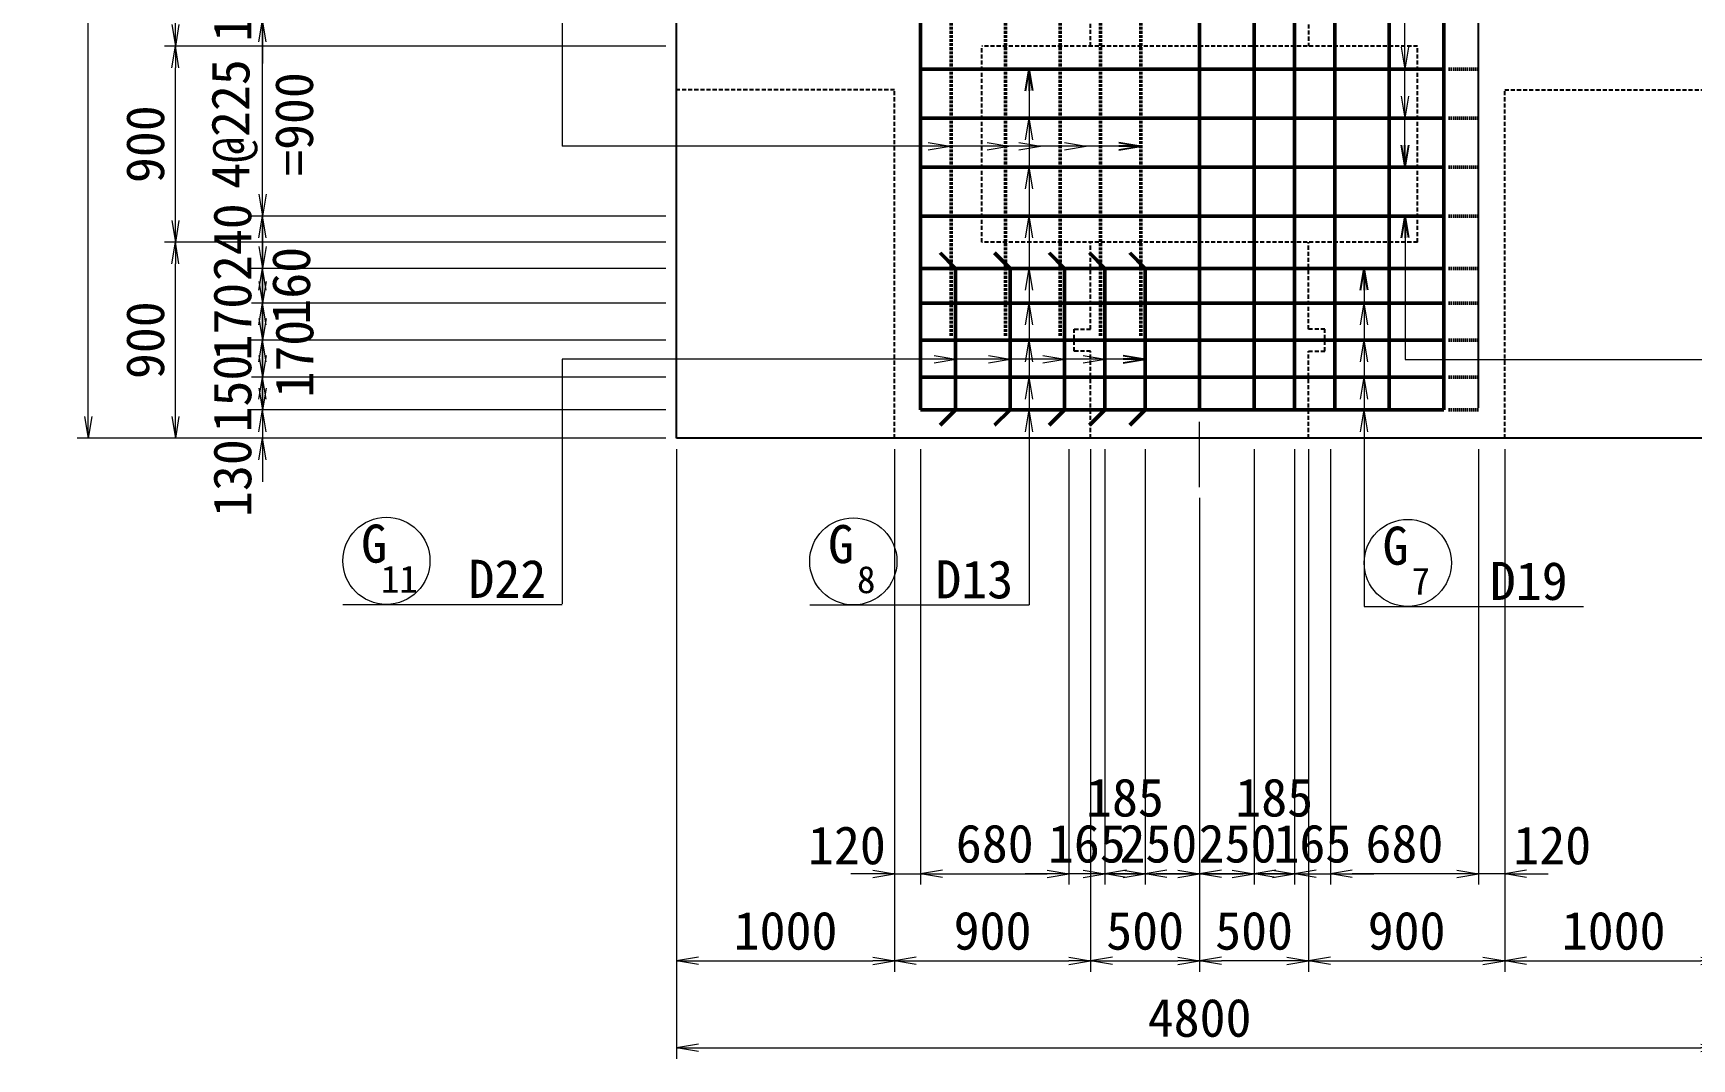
# Model space of a CAD drawing. Header units: millimetres. Extents: x 169470 to 758170, y -17820 to 11880.
# Drawn here: x 281245 to 288856, y -7776 to -3066 of the extents above; entities that cross this region are included whole.
import ezdxf
from ezdxf.enums import TextEntityAlignment as Align

# ---------------------------------------------------------------- set-up
doc = ezdxf.new("R2010")
doc.units = ezdxf.units.MM
doc.header["$LTSCALE"] = 50
doc.header["$PDSIZE"] = 300
doc.linetypes.add('DASHED2', pattern=[0.375, 0.25, -0.125])
doc.linetypes.add('SXF_一点短鎖線', pattern=[9.25, 6, -1.5, 0.25, -1.5])
doc.layers.get('Defpoints').update_dxf_attribs({"color": 151})
for name, color, linetype, lineweight in [('D-BMK', 2, 'SXF_一点短鎖線', 13), ('D-STR', 1, 'Continuous', 25), ('D-STR-DIM', 7, 'Continuous', 13), ('D-STR-HTXT', 7, 'Continuous', 13), ('D-STR-STR1', 2, 'Continuous', 50), ('D-STR-STR3', 4, 'Continuous', 50), ('D-STR-TXT', 7, 'Continuous', 13)]:
    doc.layers.add(name, color=color, linetype=linetype, lineweight=lineweight)
doc.styles.add('YOKO_GOTHIC', font='MS Gothic.ttf')
doc.dimstyles.new('S50', dxfattribs={"dimscale": 50, "dimtxt": 3.5, "dimasz": 2, "dimexe": 1, "dimexo": 1, "dimgap": 1, "dimtad": 1, "dimdec": 0, "dimzin": 1, "dimdsep": 46, "dimtxsty": 'YOKO_GOTHIC', "dimblk": 'OPEN', "dimcen": 0, "dimclrd": 256, "dimclre": 256, "dimclrt": 256, "dimaunit": 1, "dimadec": 3, "dimazin": 0, "dimtfac": 1, "dimtdec": 0, "dimtix": 1, "dimtmove": 2, "dimatfit": 3, "dimldrblk": 'OPEN', "dimfxl": 1, "dimlwd": -1, "dimlwe": -1, "dimarcsym": 2})

# ---------------------------------------------------------------- blocks, each defined once
blk = doc.blocks.new('_Open')
at = {"color": 0, "linetype": 'ByBlock', "lineweight": -2}
for p, q in [((-1, 0.167), (0, 0)), ((-1, -0.167), (0, 0)), ((0, 0), (-1, 0))]:
    blk.add_line(p, q, dxfattribs=at)
blk = doc.blocks.new('*D3697')
at = {"layer": 'D-STR-DIM', "transparency": 16777216}
for p, q in [((284197.8, -4975.6), (284197.8, -7775.6)), ((288997.8, -4975.6), (288997.8, -7775.6)), ((284297.8, -7725.6), (288897.8, -7725.6))]:
    blk.add_line(p, q, dxfattribs=at)
at = {"layer": 'Defpoints', "color": 0, "transparency": 16777216}
for p in [(284197.8, -4925.6), (288997.8, -4925.6), (288997.8, -7725.6)]:
    blk.add_point(p, dxfattribs=at)
at = {"layer": 'D-STR-DIM', "transparency": 16777216, "xscale": 100, "yscale": 100, "zscale": 100, "rotation": 180}
blk.add_blockref('_Open', (284197.8, -7725.6), dxfattribs=at)
at = {"layer": 'D-STR-DIM', "transparency": 16777216, "xscale": 100, "yscale": 100, "zscale": 100}
blk.add_blockref('_Open', (288997.8, -7725.6), dxfattribs=at)
at = {"layer": 'D-STR-DIM', "transparency": 16777216, "insert": (286597.8, -7588.1), "char_height": 175, "attachment_point": 5, "style": 'YOKO_GOTHIC'}
blk.add_mtext('4800', dxfattribs=at)
blk = doc.blocks.new('*D3698')
at = {"layer": 'D-STR-DIM', "transparency": 16777216}
for p, q in [((284197.8, -4975.6), (284197.8, -7375.6)), ((285197.8, -4975.6), (285197.8, -7375.6)), ((284297.8, -7325.6), (285097.8, -7325.6))]:
    blk.add_line(p, q, dxfattribs=at)
at = {"layer": 'Defpoints', "color": 0, "transparency": 16777216}
for p in [(284197.8, -4925.6), (285197.8, -4925.6), (285197.8, -7325.6)]:
    blk.add_point(p, dxfattribs=at)
at = {"layer": 'D-STR-DIM', "transparency": 16777216, "xscale": 100, "yscale": 100, "zscale": 100, "rotation": 180}
blk.add_blockref('_Open', (284197.8, -7325.6), dxfattribs=at)
at = {"layer": 'D-STR-DIM', "transparency": 16777216, "xscale": 100, "yscale": 100, "zscale": 100}
blk.add_blockref('_Open', (285197.8, -7325.6), dxfattribs=at)
at = {"layer": 'D-STR-DIM', "transparency": 16777216, "insert": (284697.8, -7188.1), "char_height": 175, "attachment_point": 5, "style": 'YOKO_GOTHIC'}
blk.add_mtext('1000', dxfattribs=at)
blk = doc.blocks.new('*D3699')
at = {"layer": 'D-STR-DIM', "transparency": 16777216}
for p, q in [((285197.8, -4975.6), (285197.8, -7375.6)), ((286097.8, -4975.6), (286097.8, -7375.6)), ((285297.8, -7325.6), (285997.8, -7325.6))]:
    blk.add_line(p, q, dxfattribs=at)
at = {"layer": 'Defpoints', "color": 0, "transparency": 16777216}
for p in [(285197.8, -4925.6), (286097.8, -4925.6), (286097.8, -7325.6)]:
    blk.add_point(p, dxfattribs=at)
at = {"layer": 'D-STR-DIM', "transparency": 16777216, "xscale": 100, "yscale": 100, "zscale": 100, "rotation": 180}
blk.add_blockref('_Open', (285197.8, -7325.6), dxfattribs=at)
at = {"layer": 'D-STR-DIM', "transparency": 16777216, "xscale": 100, "yscale": 100, "zscale": 100}
blk.add_blockref('_Open', (286097.8, -7325.6), dxfattribs=at)
at = {"layer": 'D-STR-DIM', "transparency": 16777216, "insert": (285647.8, -7188.1), "char_height": 175, "attachment_point": 5, "style": 'YOKO_GOTHIC'}
blk.add_mtext('900', dxfattribs=at)
blk = doc.blocks.new('*D3700')
at = {"layer": 'D-STR-DIM', "transparency": 16777216}
for p, q in [((286097.8, -4975.6), (286097.8, -7375.6)), ((286597.8, -5199.8), (286597.8, -7375.6)), ((286197.8, -7325.6), (286497.8, -7325.6))]:
    blk.add_line(p, q, dxfattribs=at)
at = {"layer": 'Defpoints', "color": 0, "transparency": 16777216}
for p in [(286097.8, -4925.6), (286597.8, -5149.8), (286597.8, -7325.6)]:
    blk.add_point(p, dxfattribs=at)
at = {"layer": 'D-STR-DIM', "transparency": 16777216, "xscale": 100, "yscale": 100, "zscale": 100, "rotation": 180}
blk.add_blockref('_Open', (286097.8, -7325.6), dxfattribs=at)
at = {"layer": 'D-STR-DIM', "transparency": 16777216, "xscale": 100, "yscale": 100, "zscale": 100}
blk.add_blockref('_Open', (286597.8, -7325.6), dxfattribs=at)
at = {"layer": 'D-STR-DIM', "transparency": 16777216, "insert": (286347.8, -7188.1), "char_height": 175, "attachment_point": 5, "style": 'YOKO_GOTHIC'}
blk.add_mtext('500', dxfattribs=at)
blk = doc.blocks.new('*D3701')
at = {"layer": 'D-STR-DIM', "transparency": 16777216}
for p, q in [((287097.8, -4975.6), (287097.8, -7375.6)), ((287997.8, -4975.6), (287997.8, -7375.6)), ((287197.8, -7325.6), (287897.8, -7325.6))]:
    blk.add_line(p, q, dxfattribs=at)
at = {"layer": 'Defpoints', "color": 0, "transparency": 16777216}
for p in [(287097.8, -4925.6), (287997.8, -4925.6), (287997.8, -7325.6)]:
    blk.add_point(p, dxfattribs=at)
at = {"layer": 'D-STR-DIM', "transparency": 16777216, "xscale": 100, "yscale": 100, "zscale": 100, "rotation": 180}
blk.add_blockref('_Open', (287097.8, -7325.6), dxfattribs=at)
at = {"layer": 'D-STR-DIM', "transparency": 16777216, "xscale": 100, "yscale": 100, "zscale": 100}
blk.add_blockref('_Open', (287997.8, -7325.6), dxfattribs=at)
at = {"layer": 'D-STR-DIM', "transparency": 16777216, "insert": (287547.8, -7188.1), "char_height": 175, "attachment_point": 5, "style": 'YOKO_GOTHIC'}
blk.add_mtext('900', dxfattribs=at)
blk = doc.blocks.new('*D3702')
at = {"layer": 'D-STR-DIM', "transparency": 16777216}
for p, q in [((287997.8, -4975.6), (287997.8, -7375.6)), ((288997.8, -4975.6), (288997.8, -7375.6)), ((288097.8, -7325.6), (288897.8, -7325.6))]:
    blk.add_line(p, q, dxfattribs=at)
at = {"layer": 'Defpoints', "color": 0, "transparency": 16777216}
for p in [(287997.8, -4925.6), (288997.8, -4925.6), (288997.8, -7325.6)]:
    blk.add_point(p, dxfattribs=at)
at = {"layer": 'D-STR-DIM', "transparency": 16777216, "xscale": 100, "yscale": 100, "zscale": 100, "rotation": 180}
blk.add_blockref('_Open', (287997.8, -7325.6), dxfattribs=at)
at = {"layer": 'D-STR-DIM', "transparency": 16777216, "xscale": 100, "yscale": 100, "zscale": 100}
blk.add_blockref('_Open', (288997.8, -7325.6), dxfattribs=at)
at = {"layer": 'D-STR-DIM', "transparency": 16777216, "insert": (288497.8, -7188.1), "char_height": 175, "attachment_point": 5, "style": 'YOKO_GOTHIC'}
blk.add_mtext('1000', dxfattribs=at)
blk = doc.blocks.new('*D3703')
at = {"layer": 'D-STR-DIM', "transparency": 16777216}
for p, q in [((287877.8, -4975.6), (287877.8, -6975.6)), ((287997.8, -4975.6), (287997.8, -6975.6)), ((287777.8, -6925.6), (287677.8, -6925.6)), ((287997.8, -6925.6), (287877.8, -6925.6)), ((288097.8, -6925.6), (288197.8, -6925.6))]:
    blk.add_line(p, q, dxfattribs=at)
at = {"layer": 'Defpoints', "color": 0, "transparency": 16777216}
for p in [(287877.8, -4925.6), (287997.8, -4925.6), (287877.8, -6925.6)]:
    blk.add_point(p, dxfattribs=at)
at = {"layer": 'D-STR-DIM', "transparency": 16777216, "xscale": 100, "yscale": 100, "zscale": 100}
blk.add_blockref('_Open', (287877.8, -6925.6), dxfattribs=at)
at = {"layer": 'D-STR-DIM', "transparency": 16777216, "xscale": 100, "yscale": 100, "zscale": 100, "rotation": 180}
blk.add_blockref('_Open', (287997.8, -6925.6), dxfattribs=at)
at = {"layer": 'D-STR-DIM', "transparency": 16777216, "insert": (288216.1, -6796.1), "char_height": 175, "attachment_point": 5, "style": 'YOKO_GOTHIC'}
blk.add_mtext('120', dxfattribs=at)
blk = doc.blocks.new('*D3704')
at = {"layer": 'D-STR-DIM', "transparency": 16777216}
for p, q in [((287197.8, -4975.6), (287197.8, -6975.6)), ((287877.8, -4975.6), (287877.8, -6975.6)), ((287777.8, -6925.6), (287297.8, -6925.6))]:
    blk.add_line(p, q, dxfattribs=at)
at = {"layer": 'Defpoints', "color": 0, "transparency": 16777216}
for p in [(287197.8, -4925.6), (287877.8, -4925.6), (287197.8, -6925.6)]:
    blk.add_point(p, dxfattribs=at)
at = {"layer": 'D-STR-DIM', "transparency": 16777216, "xscale": 100, "yscale": 100, "zscale": 100, "rotation": 180}
blk.add_blockref('_Open', (287197.8, -6925.6), dxfattribs=at)
at = {"layer": 'D-STR-DIM', "transparency": 16777216, "xscale": 100, "yscale": 100, "zscale": 100}
blk.add_blockref('_Open', (287877.8, -6925.6), dxfattribs=at)
at = {"layer": 'D-STR-DIM', "transparency": 16777216, "insert": (287537.8, -6788.1), "char_height": 175, "attachment_point": 5, "style": 'YOKO_GOTHIC'}
blk.add_mtext('680', dxfattribs=at)
blk = doc.blocks.new('*D3579')
at = {"layer": 'D-STR-DIM', "transparency": 16777216}
for p, q in [((287032.8, -4975.6), (287032.8, -6975.6)), ((287197.8, -4975.6), (287197.8, -6975.6)), ((286932.8, -6925.6), (286832.8, -6925.6)), ((287032.8, -6925.6), (287197.8, -6925.6)), ((287297.8, -6925.6), (287397.8, -6925.6))]:
    blk.add_line(p, q, dxfattribs=at)
at = {"layer": 'Defpoints', "color": 0, "transparency": 16777216}
for p in [(287032.8, -4925.6), (287197.8, -4925.6), (287197.8, -6925.6)]:
    blk.add_point(p, dxfattribs=at)
at = {"layer": 'D-STR-DIM', "transparency": 16777216, "xscale": 100, "yscale": 100, "zscale": 100}
blk.add_blockref('_Open', (287032.8, -6925.6), dxfattribs=at)
at = {"layer": 'D-STR-DIM', "transparency": 16777216, "xscale": 100, "yscale": 100, "zscale": 100, "rotation": 180}
blk.add_blockref('_Open', (287197.8, -6925.6), dxfattribs=at)
at = {"layer": 'D-STR-DIM', "transparency": 16777216, "insert": (287115.3, -6788.1), "char_height": 175, "attachment_point": 5, "style": 'YOKO_GOTHIC'}
blk.add_mtext('165', dxfattribs=at)
blk = doc.blocks.new('*D3580')
at = {"layer": 'D-STR-DIM', "transparency": 16777216}
for p, q in [((286847.8, -4975.6), (286847.8, -6975.6)), ((287032.8, -4975.6), (287032.8, -6975.6)), ((286747.8, -6925.6), (286647.8, -6925.6)), ((287032.8, -6925.6), (286847.8, -6925.6)), ((287132.8, -6925.6), (287232.8, -6925.6))]:
    blk.add_line(p, q, dxfattribs=at)
at = {"layer": 'Defpoints', "color": 0, "transparency": 16777216}
for p in [(286847.8, -4925.6), (287032.8, -4925.6), (286847.8, -6925.6)]:
    blk.add_point(p, dxfattribs=at)
at = {"layer": 'D-STR-DIM', "transparency": 16777216, "xscale": 100, "yscale": 100, "zscale": 100}
blk.add_blockref('_Open', (286847.8, -6925.6), dxfattribs=at)
at = {"layer": 'D-STR-DIM', "transparency": 16777216, "xscale": 100, "yscale": 100, "zscale": 100, "rotation": 180}
blk.add_blockref('_Open', (287032.8, -6925.6), dxfattribs=at)
at = {"layer": 'D-STR-DIM', "transparency": 16777216, "insert": (286940.3, -6576.7), "char_height": 175, "attachment_point": 5, "style": 'YOKO_GOTHIC'}
blk.add_mtext('185', dxfattribs=at)
blk = doc.blocks.new('*D3581')
at = {"layer": 'D-STR-DIM', "transparency": 16777216}
for p, q in [((286847.8, -4975.6), (286847.8, -6975.6)), ((286597.8, -5199.8), (286597.8, -6975.6)), ((286497.8, -6925.6), (286397.8, -6925.6)), ((286847.8, -6925.6), (286597.8, -6925.6)), ((286947.8, -6925.6), (287047.8, -6925.6))]:
    blk.add_line(p, q, dxfattribs=at)
at = {"layer": 'Defpoints', "color": 0, "transparency": 16777216}
for p in [(286847.8, -4925.6), (286597.8, -5149.8), (286597.8, -6925.6)]:
    blk.add_point(p, dxfattribs=at)
at = {"layer": 'D-STR-DIM', "transparency": 16777216, "xscale": 100, "yscale": 100, "zscale": 100}
blk.add_blockref('_Open', (286597.8, -6925.6), dxfattribs=at)
at = {"layer": 'D-STR-DIM', "transparency": 16777216, "xscale": 100, "yscale": 100, "zscale": 100, "rotation": 180}
blk.add_blockref('_Open', (286847.8, -6925.6), dxfattribs=at)
at = {"layer": 'D-STR-DIM', "transparency": 16777216, "insert": (286772.2, -6788.1), "char_height": 175, "attachment_point": 5, "style": 'YOKO_GOTHIC'}
blk.add_mtext('250', dxfattribs=at)
blk = doc.blocks.new('*D3582')
at = {"layer": 'D-STR-DIM', "transparency": 16777216}
for p, q in [((285197.8, -4975.6), (285197.8, -6975.6)), ((285317.8, -4975.6), (285317.8, -6975.6)), ((285097.8, -6925.6), (284997.8, -6925.6)), ((285197.8, -6925.6), (285317.8, -6925.6)), ((285417.8, -6925.6), (285517.8, -6925.6))]:
    blk.add_line(p, q, dxfattribs=at)
at = {"layer": 'Defpoints', "color": 0, "transparency": 16777216}
for p in [(285197.8, -4925.6), (285317.8, -4925.6), (285317.8, -6925.6)]:
    blk.add_point(p, dxfattribs=at)
at = {"layer": 'D-STR-DIM', "transparency": 16777216, "xscale": 100, "yscale": 100, "zscale": 100}
blk.add_blockref('_Open', (285197.8, -6925.6), dxfattribs=at)
at = {"layer": 'D-STR-DIM', "transparency": 16777216, "xscale": 100, "yscale": 100, "zscale": 100, "rotation": 180}
blk.add_blockref('_Open', (285317.8, -6925.6), dxfattribs=at)
at = {"layer": 'D-STR-DIM', "transparency": 16777216, "insert": (284979.5, -6796.1), "char_height": 175, "attachment_point": 5, "style": 'YOKO_GOTHIC'}
blk.add_mtext('120', dxfattribs=at)
blk = doc.blocks.new('*D3583')
at = {"layer": 'D-STR-DIM', "transparency": 16777216}
for p, q in [((285317.8, -4975.6), (285317.8, -6975.6)), ((285997.8, -4975.6), (285997.8, -6975.6)), ((285417.8, -6925.6), (285897.8, -6925.6))]:
    blk.add_line(p, q, dxfattribs=at)
at = {"layer": 'Defpoints', "color": 0, "transparency": 16777216}
for p in [(285317.8, -4925.6), (285997.8, -4925.6), (285997.8, -6925.6)]:
    blk.add_point(p, dxfattribs=at)
at = {"layer": 'D-STR-DIM', "transparency": 16777216, "xscale": 100, "yscale": 100, "zscale": 100, "rotation": 180}
blk.add_blockref('_Open', (285317.8, -6925.6), dxfattribs=at)
at = {"layer": 'D-STR-DIM', "transparency": 16777216, "xscale": 100, "yscale": 100, "zscale": 100}
blk.add_blockref('_Open', (285997.8, -6925.6), dxfattribs=at)
at = {"layer": 'D-STR-DIM', "transparency": 16777216, "insert": (285657.8, -6788.1), "char_height": 175, "attachment_point": 5, "style": 'YOKO_GOTHIC'}
blk.add_mtext('680', dxfattribs=at)
blk = doc.blocks.new('*D3584')
at = {"layer": 'D-STR-DIM', "transparency": 16777216}
for p, q in [((285997.8, -4975.6), (285997.8, -6975.6)), ((286162.8, -4975.6), (286162.8, -6975.6)), ((285897.8, -6925.6), (285797.8, -6925.6)), ((286162.8, -6925.6), (285997.8, -6925.6)), ((286262.8, -6925.6), (286362.8, -6925.6))]:
    blk.add_line(p, q, dxfattribs=at)
at = {"layer": 'Defpoints', "color": 0, "transparency": 16777216}
for p in [(285997.8, -4925.6), (286162.8, -4925.6), (285997.8, -6925.6)]:
    blk.add_point(p, dxfattribs=at)
at = {"layer": 'D-STR-DIM', "transparency": 16777216, "xscale": 100, "yscale": 100, "zscale": 100}
blk.add_blockref('_Open', (285997.8, -6925.6), dxfattribs=at)
at = {"layer": 'D-STR-DIM', "transparency": 16777216, "xscale": 100, "yscale": 100, "zscale": 100, "rotation": 180}
blk.add_blockref('_Open', (286162.8, -6925.6), dxfattribs=at)
at = {"layer": 'D-STR-DIM', "transparency": 16777216, "insert": (286080.3, -6788.1), "char_height": 175, "attachment_point": 5, "style": 'YOKO_GOTHIC'}
blk.add_mtext('165', dxfattribs=at)
blk = doc.blocks.new('*D3585')
at = {"layer": 'D-STR-DIM', "transparency": 16777216}
for p, q in [((286162.8, -4975.6), (286162.8, -6975.6)), ((286347.8, -4975.6), (286347.8, -6975.6)), ((286062.8, -6925.6), (285962.8, -6925.6)), ((286162.8, -6925.6), (286347.8, -6925.6)), ((286447.8, -6925.6), (286547.8, -6925.6))]:
    blk.add_line(p, q, dxfattribs=at)
at = {"layer": 'Defpoints', "color": 0, "transparency": 16777216}
for p in [(286162.8, -4925.6), (286347.8, -4925.6), (286347.8, -6925.6)]:
    blk.add_point(p, dxfattribs=at)
at = {"layer": 'D-STR-DIM', "transparency": 16777216, "xscale": 100, "yscale": 100, "zscale": 100}
blk.add_blockref('_Open', (286162.8, -6925.6), dxfattribs=at)
at = {"layer": 'D-STR-DIM', "transparency": 16777216, "xscale": 100, "yscale": 100, "zscale": 100, "rotation": 180}
blk.add_blockref('_Open', (286347.8, -6925.6), dxfattribs=at)
at = {"layer": 'D-STR-DIM', "transparency": 16777216, "insert": (286255.3, -6576.7), "char_height": 175, "attachment_point": 5, "style": 'YOKO_GOTHIC'}
blk.add_mtext('185', dxfattribs=at)
blk = doc.blocks.new('*D3586')
at = {"layer": 'D-STR-DIM', "transparency": 16777216}
for p, q in [((286347.8, -4975.6), (286347.8, -6975.6)), ((286597.8, -5199.8), (286597.8, -6975.6)), ((286247.8, -6925.6), (286147.8, -6925.6)), ((286347.8, -6925.6), (286597.8, -6925.6)), ((286697.8, -6925.6), (286797.8, -6925.6))]:
    blk.add_line(p, q, dxfattribs=at)
at = {"layer": 'Defpoints', "color": 0, "transparency": 16777216}
for p in [(286347.8, -4925.6), (286597.8, -5149.8), (286597.8, -6925.6)]:
    blk.add_point(p, dxfattribs=at)
at = {"layer": 'D-STR-DIM', "transparency": 16777216, "xscale": 100, "yscale": 100, "zscale": 100}
blk.add_blockref('_Open', (286347.8, -6925.6), dxfattribs=at)
at = {"layer": 'D-STR-DIM', "transparency": 16777216, "xscale": 100, "yscale": 100, "zscale": 100, "rotation": 180}
blk.add_blockref('_Open', (286597.8, -6925.6), dxfattribs=at)
at = {"layer": 'D-STR-DIM', "transparency": 16777216, "insert": (286408.5, -6788.1), "char_height": 175, "attachment_point": 5, "style": 'YOKO_GOTHIC'}
blk.add_mtext('250', dxfattribs=at)
blk = doc.blocks.new('*D3588')
at = {"layer": 'D-STR-DIM', "transparency": 16777216}
for p, q in [((284147.8, 1974.7), (281447.8, 1974.7)), ((281497.8, -4825.6), (281497.8, 1874.7)), ((284147.8, -4925.6), (281447.8, -4925.6))]:
    blk.add_line(p, q, dxfattribs=at)
at = {"layer": 'Defpoints', "color": 0, "transparency": 16777216}
for p in [(281497.8, 1974.7), (284197.8, 1974.7), (284197.8, -4925.6)]:
    blk.add_point(p, dxfattribs=at)
at = {"layer": 'D-STR-DIM', "transparency": 16777216, "xscale": 100, "yscale": 100, "zscale": 100}
for p, rotation in [((281497.8, 1974.7), 90), ((281497.8, -4925.6), 270)]:
    blk.add_blockref('_Open', p, dxfattribs=dict(at, rotation=rotation))
at = {"layer": 'D-STR-DIM', "transparency": 16777216, "insert": (281360.3, -1475.5), "char_height": 175, "attachment_point": 5, "rotation": 90, "style": 'YOKO_GOTHIC'}
blk.add_mtext('6900', dxfattribs=at)
blk = doc.blocks.new('*D3589')
at = {"layer": 'D-STR-DIM', "transparency": 16777216}
for p, q in [((284147.8, -4025.6), (281847.8, -4025.6)), ((281897.8, -4825.6), (281897.8, -4125.6)), ((284147.8, -4925.6), (281847.8, -4925.6))]:
    blk.add_line(p, q, dxfattribs=at)
at = {"layer": 'Defpoints', "color": 0, "transparency": 16777216}
for p in [(281897.8, -4025.6), (284197.8, -4025.6), (284197.8, -4925.6)]:
    blk.add_point(p, dxfattribs=at)
at = {"layer": 'D-STR-DIM', "transparency": 16777216, "xscale": 100, "yscale": 100, "zscale": 100}
for p, rotation in [((281897.8, -4025.6), 90), ((281897.8, -4925.6), 270)]:
    blk.add_blockref('_Open', p, dxfattribs=dict(at, rotation=rotation))
at = {"layer": 'D-STR-DIM', "transparency": 16777216, "insert": (281760.3, -4475.6), "char_height": 175, "attachment_point": 5, "rotation": 90, "style": 'YOKO_GOTHIC'}
blk.add_mtext('900', dxfattribs=at)
blk = doc.blocks.new('*D3590')
at = {"layer": 'D-STR-DIM', "transparency": 16777216}
for p, q in [((284147.8, -3125.6), (281847.8, -3125.6)), ((281897.8, -3925.6), (281897.8, -3225.6)), ((284147.8, -4025.6), (281847.8, -4025.6))]:
    blk.add_line(p, q, dxfattribs=at)
at = {"layer": 'Defpoints', "color": 0, "transparency": 16777216}
for p in [(281897.8, -3125.6), (284197.8, -3125.6), (284197.8, -4025.6)]:
    blk.add_point(p, dxfattribs=at)
at = {"layer": 'D-STR-DIM', "transparency": 16777216, "xscale": 100, "yscale": 100, "zscale": 100}
for p, rotation in [((281897.8, -3125.6), 90), ((281897.8, -4025.6), 270)]:
    blk.add_blockref('_Open', p, dxfattribs=dict(at, rotation=rotation))
at = {"layer": 'D-STR-DIM', "transparency": 16777216, "insert": (281760.3, -3575.6), "char_height": 175, "attachment_point": 5, "rotation": 90, "style": 'YOKO_GOTHIC'}
blk.add_mtext('900', dxfattribs=at)
blk = doc.blocks.new('*D3591')
at = {"layer": 'D-STR-DIM', "transparency": 16777216}
for p, q in [((284147.8, 1474.7), (281847.8, 1474.7)), ((281897.8, -3025.6), (281897.8, 1374.7)), ((284147.8, -3125.6), (281847.8, -3125.6))]:
    blk.add_line(p, q, dxfattribs=at)
at = {"layer": 'Defpoints', "color": 0, "transparency": 16777216}
for p in [(281897.8, 1474.7), (284197.8, 1474.7), (284197.8, -3125.6)]:
    blk.add_point(p, dxfattribs=at)
at = {"layer": 'D-STR-DIM', "transparency": 16777216, "xscale": 100, "yscale": 100, "zscale": 100}
for p, rotation in [((281897.8, 1474.7), 90), ((281897.8, -3125.6), 270)]:
    blk.add_blockref('_Open', p, dxfattribs=dict(at, rotation=rotation))
at = {"layer": 'D-STR-DIM', "transparency": 16777216, "insert": (281760.3, -825.5), "char_height": 175, "attachment_point": 5, "rotation": 90, "style": 'YOKO_GOTHIC'}
blk.add_mtext('4600', dxfattribs=at)
blk = doc.blocks.new('*D3593')
at = {"layer": 'D-STR-DIM', "transparency": 16777216}
for p, q in [((282297.8, -2745.6), (282297.8, -2645.6)), ((284147.8, -2845.6), (282247.8, -2845.6)), ((282297.8, -2845.6), (282297.8, -3005.6)), ((284147.8, -3005.6), (282247.8, -3005.6)), ((282297.8, -3105.6), (282297.8, -3205.6))]:
    blk.add_line(p, q, dxfattribs=at)
at = {"layer": 'Defpoints', "color": 0, "transparency": 16777216}
for p in [(284197.8, -2845.6), (282297.8, -3005.6), (284197.8, -3005.6)]:
    blk.add_point(p, dxfattribs=at)
at = {"layer": 'D-STR-DIM', "transparency": 16777216, "xscale": 100, "yscale": 100, "zscale": 100}
for p, rotation in [((282297.8, -2845.6), 270), ((282297.8, -3005.6), 90)]:
    blk.add_blockref('_Open', p, dxfattribs=dict(at, rotation=rotation))
at = {"layer": 'D-STR-DIM', "transparency": 16777216, "insert": (282160.3, -2925.6), "char_height": 175, "attachment_point": 5, "rotation": 90, "style": 'YOKO_GOTHIC'}
blk.add_mtext('160', dxfattribs=at)
blk = doc.blocks.new('*D3594')
at = {"layer": 'D-STR-DIM', "transparency": 16777216}
for p, q in [((282297.8, -3805.6), (282297.8, -3705.6)), ((284147.8, -3905.6), (282247.8, -3905.6)), ((282297.8, -3905.6), (282297.8, -4145.6)), ((284147.8, -4145.6), (282247.8, -4145.6)), ((282297.8, -4245.6), (282297.8, -4345.6))]:
    blk.add_line(p, q, dxfattribs=at)
at = {"layer": 'Defpoints', "color": 0, "transparency": 16777216}
for p in [(284197.8, -3905.6), (282297.8, -4145.6), (284197.8, -4145.6)]:
    blk.add_point(p, dxfattribs=at)
at = {"layer": 'D-STR-DIM', "transparency": 16777216, "xscale": 100, "yscale": 100, "zscale": 100}
for p, rotation in [((282297.8, -3905.6), 270), ((282297.8, -4145.6), 90)]:
    blk.add_blockref('_Open', p, dxfattribs=dict(at, rotation=rotation))
at = {"layer": 'D-STR-DIM', "transparency": 16777216, "insert": (282160.3, -4025.6), "char_height": 175, "attachment_point": 5, "rotation": 90, "style": 'YOKO_GOTHIC'}
blk.add_mtext('240', dxfattribs=at)
blk = doc.blocks.new('*D3595')
at = {"layer": 'D-STR-DIM', "transparency": 16777216}
for p, q in [((282297.8, -2905.6), (282297.8, -2805.6)), ((284147.8, -3005.6), (282247.8, -3005.6)), ((282297.8, -3905.6), (282297.8, -3005.6)), ((284147.8, -3905.6), (282247.8, -3905.6)), ((282297.8, -4005.6), (282297.8, -4105.6))]:
    blk.add_line(p, q, dxfattribs=at)
at = {"layer": 'Defpoints', "color": 0, "transparency": 16777216}
for p in [(282297.8, -3005.6), (284197.8, -3005.6), (284197.8, -3905.6)]:
    blk.add_point(p, dxfattribs=at)
at = {"layer": 'D-STR-DIM', "transparency": 16777216, "xscale": 100, "yscale": 100, "zscale": 100}
for p, rotation in [((282297.8, -3005.6), 270), ((282297.8, -3905.6), 90)]:
    blk.add_blockref('_Open', p, dxfattribs=dict(at, rotation=rotation))
at = {"layer": 'D-STR-DIM', "transparency": 16777216, "insert": (282297.8, -3482.9), "char_height": 175, "attachment_point": 5, "rotation": 90, "style": 'YOKO_GOTHIC'}
blk.add_mtext('4@225\\P=900', dxfattribs=at)
blk = doc.blocks.new('*D3596')
at = {"layer": 'D-STR-DIM', "transparency": 16777216}
for p, q in [((282297.8, -4045.6), (282297.8, -3945.6)), ((284147.8, -4145.6), (282247.8, -4145.6)), ((282297.8, -4145.6), (282297.8, -4305.6)), ((284147.8, -4305.6), (282247.8, -4305.6)), ((282297.8, -4405.6), (282297.8, -4505.6))]:
    blk.add_line(p, q, dxfattribs=at)
at = {"layer": 'Defpoints', "color": 0, "transparency": 16777216}
for p in [(284197.8, -4145.6), (282297.8, -4305.6), (284197.8, -4305.6)]:
    blk.add_point(p, dxfattribs=at)
at = {"layer": 'D-STR-DIM', "transparency": 16777216, "xscale": 100, "yscale": 100, "zscale": 100}
for p, rotation in [((282297.8, -4145.6), 270), ((282297.8, -4305.6), 90)]:
    blk.add_blockref('_Open', p, dxfattribs=dict(at, rotation=rotation))
at = {"layer": 'D-STR-DIM', "transparency": 16777216, "insert": (282430, -4225.6), "char_height": 175, "attachment_point": 5, "rotation": 90, "style": 'YOKO_GOTHIC'}
blk.add_mtext('160', dxfattribs=at)
blk = doc.blocks.new('*D3597')
at = {"layer": 'D-STR-DIM', "transparency": 16777216}
for p, q in [((282297.8, -4695.6), (282297.8, -4595.6)), ((284147.8, -4795.6), (282247.8, -4795.6)), ((282297.8, -4795.6), (282297.8, -4925.6)), ((284147.8, -4925.6), (282247.8, -4925.6)), ((282297.8, -5025.6), (282297.8, -5125.6))]:
    blk.add_line(p, q, dxfattribs=at)
at = {"layer": 'Defpoints', "color": 0, "transparency": 16777216}
for p in [(284197.8, -4795.6), (282297.8, -4925.6), (284197.8, -4925.6)]:
    blk.add_point(p, dxfattribs=at)
at = {"layer": 'D-STR-DIM', "transparency": 16777216, "xscale": 100, "yscale": 100, "zscale": 100}
for p, rotation in [((282297.8, -4795.6), 270), ((282297.8, -4925.6), 90)]:
    blk.add_blockref('_Open', p, dxfattribs=dict(at, rotation=rotation))
at = {"layer": 'D-STR-DIM', "transparency": 16777216, "insert": (282160.3, -5108.7), "char_height": 175, "attachment_point": 5, "rotation": 90, "style": 'YOKO_GOTHIC'}
blk.add_mtext('130', dxfattribs=at)
blk = doc.blocks.new('*D3598')
at = {"layer": 'D-STR-DIM', "transparency": 16777216}
for p, q in [((282297.8, -4205.6), (282297.8, -4105.6)), ((284147.8, -4305.6), (282247.8, -4305.6)), ((282297.8, -4305.6), (282297.8, -4475.6)), ((284147.8, -4475.6), (282247.8, -4475.6)), ((282297.8, -4575.6), (282297.8, -4675.6))]:
    blk.add_line(p, q, dxfattribs=at)
at = {"layer": 'Defpoints', "color": 0, "transparency": 16777216}
for p in [(284197.8, -4305.6), (282297.8, -4475.6), (284197.8, -4475.6)]:
    blk.add_point(p, dxfattribs=at)
at = {"layer": 'D-STR-DIM', "transparency": 16777216, "xscale": 100, "yscale": 100, "zscale": 100}
for p, rotation in [((282297.8, -4305.6), 270), ((282297.8, -4475.6), 90)]:
    blk.add_blockref('_Open', p, dxfattribs=dict(at, rotation=rotation))
at = {"layer": 'D-STR-DIM', "transparency": 16777216, "insert": (282160.3, -4390.6), "char_height": 175, "attachment_point": 5, "rotation": 90, "style": 'YOKO_GOTHIC'}
blk.add_mtext('170', dxfattribs=at)
blk = doc.blocks.new('*D3599')
at = {"layer": 'D-STR-DIM', "transparency": 16777216}
for p, q in [((282297.8, -4375.6), (282297.8, -4275.6)), ((284147.8, -4475.6), (282247.8, -4475.6)), ((282297.8, -4475.6), (282297.8, -4645.6)), ((284147.8, -4645.6), (282247.8, -4645.6)), ((282297.8, -4745.6), (282297.8, -4845.6))]:
    blk.add_line(p, q, dxfattribs=at)
at = {"layer": 'Defpoints', "color": 0, "transparency": 16777216}
for p in [(284197.8, -4475.6), (282297.8, -4645.6), (284197.8, -4645.6)]:
    blk.add_point(p, dxfattribs=at)
at = {"layer": 'D-STR-DIM', "transparency": 16777216, "xscale": 100, "yscale": 100, "zscale": 100}
for p, rotation in [((282297.8, -4475.6), 270), ((282297.8, -4645.6), 90)]:
    blk.add_blockref('_Open', p, dxfattribs=dict(at, rotation=rotation))
at = {"layer": 'D-STR-DIM', "transparency": 16777216, "insert": (282445, -4560.6), "char_height": 175, "attachment_point": 5, "rotation": 90, "style": 'YOKO_GOTHIC'}
blk.add_mtext('170', dxfattribs=at)
blk = doc.blocks.new('*D3600')
at = {"layer": 'D-STR-DIM', "transparency": 16777216}
for p, q in [((282297.8, -4545.6), (282297.8, -4445.6)), ((284147.8, -4645.6), (282247.8, -4645.6)), ((282297.8, -4645.6), (282297.8, -4795.6)), ((284147.8, -4795.6), (282247.8, -4795.6)), ((282297.8, -4895.6), (282297.8, -4995.6))]:
    blk.add_line(p, q, dxfattribs=at)
at = {"layer": 'Defpoints', "color": 0, "transparency": 16777216}
for p in [(284197.8, -4645.6), (282297.8, -4795.6), (284197.8, -4795.6)]:
    blk.add_point(p, dxfattribs=at)
at = {"layer": 'D-STR-DIM', "transparency": 16777216, "xscale": 100, "yscale": 100, "zscale": 100}
for p, rotation in [((282297.8, -4645.6), 270), ((282297.8, -4795.6), 90)]:
    blk.add_blockref('_Open', p, dxfattribs=dict(at, rotation=rotation))
at = {"layer": 'D-STR-DIM', "transparency": 16777216, "insert": (282160.3, -4720.6), "char_height": 175, "attachment_point": 5, "rotation": 90, "style": 'YOKO_GOTHIC'}
blk.add_mtext('150', dxfattribs=at)
blk = doc.blocks.new('*D3822')
at = {"layer": 'D-STR-DIM', "transparency": 16777216}
for p, q in [((287097.8, -4975.6), (287097.8, -7375.6)), ((286597.8, -5199.8), (286597.8, -7375.6)), ((286997.8, -7325.6), (286697.8, -7325.6))]:
    blk.add_line(p, q, dxfattribs=at)
at = {"layer": 'Defpoints', "color": 0, "transparency": 16777216}
for p in [(287097.8, -4925.6), (286597.8, -5149.8), (286597.8, -7325.6)]:
    blk.add_point(p, dxfattribs=at)
at = {"layer": 'D-STR-DIM', "transparency": 16777216, "xscale": 100, "yscale": 100, "zscale": 100, "rotation": 180}
blk.add_blockref('_Open', (286597.8, -7325.6), dxfattribs=at)
at = {"layer": 'D-STR-DIM', "transparency": 16777216, "xscale": 100, "yscale": 100, "zscale": 100}
blk.add_blockref('_Open', (287097.8, -7325.6), dxfattribs=at)
at = {"layer": 'D-STR-DIM', "transparency": 16777216, "insert": (286847.8, -7188.1), "char_height": 175, "attachment_point": 5, "style": 'YOKO_GOTHIC'}
blk.add_mtext('500', dxfattribs=at)

msp = doc.modelspace()

# ---------------------------------------------------------------- linework, layer by layer
at = {"layer": 'D-BMK'}
msp.add_line((286597.81, -5149.84), (286597.81, 3386.4), dxfattribs=at)
at = {"layer": 'D-STR'}
for p, q in [((284197.81, -4925.61), (284197.81, 1974.68)), ((288997.81, -4925.61), (284197.81, -4925.61))]:
    msp.add_line(p, q, dxfattribs=at)
at = {"layer": 'D-STR', "linetype": 'DASHED2', "ltscale": 1.5}
for p, q in [((287097.81, 1474.68), (287097.81, -3125.61)), ((286097.81, -3125.61), (286097.81, -2725.61)), ((285597.81, -4025.61), (285597.81, -3125.61)), ((287597.81, -3125.61), (285597.81, -3125.61)), ((287597.81, -4025.61), (287597.81, -3125.61)), ((285197.81, -3325.61), (284197.81, -3325.61)), ((285197.81, -4925.61), (285197.81, -3325.61)), ((287997.81, -3325.61), (288997.81, -3325.61)), ((287997.81, -4925.61), (287997.81, -3325.61)), ((287597.81, -4025.61), (285597.81, -4025.61)), ((286097.81, -4425.61), (286097.81, -4025.61)), ((287097.81, -4425.61), (287097.81, -4025.61)), ((286022.81, -4525.61), (286022.81, -4425.61)), ((286022.81, -4425.61), (286097.81, -4425.61)), ((287172.81, -4425.61), (287097.81, -4425.61)), ((287172.81, -4525.61), (287172.81, -4425.61)), ((286097.81, -4525.61), (286022.81, -4525.61)), ((286097.81, -4925.61), (286097.81, -4525.61)), ((287097.81, -4925.61), (287097.81, -4525.61)), ((287097.81, -4525.61), (287172.81, -4525.61))]:
    msp.add_line(p, q, dxfattribs=at)
at = {"layer": 'D-STR-HTXT'}
for p, q in [((283672.81, -2457.76), (283672.81, -3584.06)), ((283672.81, -4562.53), (283672.81, -5686.53)), ((287541.47, -4564.82), (290325.35, -4564.82)), ((282666.25, -5688.83), (283672.81, -5688.83)), ((284808.79, -5691.12), (285815.35, -5691.12)), ((287353.13, -5698.37), (288359.69, -5698.37))]:
    msp.add_line(p, q, dxfattribs=at)
for centre in [(282866.25, -5488.83), (285008.79, -5491.12), (287553.13, -5498.37)]:
    msp.add_circle(centre, 200, dxfattribs=at)
at = {"layer": 'D-STR-STR1'}
for p, q in [((285317.81, 1854.68), (285317.81, -4795.61)), ((286597.81, 1854.68), (286597.81, -4795.61)), ((286847.81, 1854.68), (286847.81, -4795.61)), ((287032.81, 1854.68), (287032.81, -4795.61)), ((287217.81, 1854.68), (287217.81, -4795.61)), ((287467.81, 1854.68), (287467.81, -4795.61)), ((287717.81, 1854.68), (287717.81, -4795.61)), ((287717.81, -3230.61), (285317.81, -3230.61)), ((287717.81, -3455.61), (285317.81, -3455.61)), ((287717.81, -3680.61), (285317.81, -3680.61)), ((287717.81, -3905.61), (285317.81, -3905.61)), ((287717.81, -4145.61), (285317.81, -4145.61)), ((287717.81, -4305.61), (285317.81, -4305.61)), ((287717.81, -4475.61), (285317.81, -4475.61)), ((287717.81, -4645.61), (285317.81, -4645.61)), ((287717.81, -4795.61), (285317.81, -4795.61))]:
    msp.add_line(p, q, dxfattribs=at)
at = {"layer": 'D-STR-STR1', "linetype": 'DASHED2'}
for p, q in [((285457.81, -4455.61), (285457.81, -2595.61)), ((285707.81, -4455.61), (285707.81, -2595.61)), ((285957.81, -4455.61), (285957.81, -2595.61)), ((286142.81, -4455.61), (286142.81, -2595.61)), ((286327.81, -4455.61), (286327.81, -2595.61))]:
    msp.add_line(p, q, dxfattribs=at)
at = {"layer": 'D-STR-STR1', "linetype": 'DASHED2', "ltscale": 0.5}
for p, q in [((287877.81, -3230.61), (287737.81, -3230.61)), ((287877.81, -3455.61), (287737.81, -3455.61)), ((287877.81, -3680.61), (287737.81, -3680.61)), ((287877.81, -3905.61), (287737.81, -3905.61)), ((287877.81, -4145.61), (287737.81, -4145.61)), ((287877.81, -4305.61), (287737.81, -4305.61)), ((287877.81, -4475.61), (287737.81, -4475.61)), ((287877.81, -4645.61), (287737.81, -4645.61)), ((287877.81, -4795.61), (287737.81, -4795.61))]:
    msp.add_line(p, q, dxfattribs=at)
at = {"layer": 'D-STR-STR3'}
for points in [[(285407.1, -4866.32), (285477.81, -4795.61), (285477.81, -4145.61), (285407.1, -4074.9)], [(285657.1, -4866.32), (285727.81, -4795.61), (285727.81, -4145.61), (285657.1, -4074.9)], [(285907.1, -4866.32), (285977.81, -4795.61), (285977.81, -4145.61), (285907.1, -4074.9)], [(286092.1, -4866.32), (286162.81, -4795.61), (286162.81, -4145.61), (286092.1, -4074.9)], [(286277.1, -4866.32), (286347.81, -4795.61), (286347.81, -4145.61), (286277.1, -4074.9)]]:
    msp.add_lwpolyline(points, dxfattribs=at)
at = {"layer": 'Defpoints'}
msp.add_line((287877.81, -4785.61), (287877.8, 1974.68), dxfattribs=at)

# ---------------------------------------------------------------- block references
at = {"layer": 'D-STR-HTXT', "yscale": 100, "zscale": 100}
for p, xscale, rotation in [((287539.4, -3230.61), -100, 90), ((287539.4, -3455.61), -100, 90), ((285815.35, -3455.61), 100, 89.99999999999999), ((285452.81, -3584.06), -100, 180), ((285722.81, -3584.06), -100, 180), ((285867.81, -3584.06), -100, 180), ((286077.81, -3584.06), -100, 180), ((285815.35, -3680.61), 100, 89.99999999999999), ((285815.35, -3905.61), 100, 89.99999999999999), ((285815.35, -4145.61), 100, 89.99999999999999), ((285815.35, -4305.61), 100, 89.99999999999999), ((287353.13, -4305.61), 100, 89.99999999999999), ((285815.35, -4475.61), 100, 89.99999999999999), ((287353.13, -4475.61), 100, 89.99999999999999), ((285479.11, -4562.53), -100, 180), ((285729.11, -4562.53), -100, 180), ((285979.11, -4562.53), -100, 180), ((286164.11, -4562.53), -100, 180), ((285815.35, -4645.61), 100, 89.99999999999999), ((287353.13, -4645.61), 100, 89.99999999999999), ((285815.35, -4795.61), 100, 89.99999999999999), ((287353.13, -4795.61), 100, 89.99999999999999)]:
    msp.add_blockref('_Open', p, dxfattribs=dict(at, xscale=xscale, rotation=rotation))

# ---------------------------------------------------------------- texts
at = {"layer": 'D-STR-TXT', "style": 'YOKO_GOTHIC'}
for s, height, p in [('G', 175, (282809.97, -5497.15)), ('G', 175, (284952.51, -5499.44)), ('G', 175, (287496.85, -5506.68)), ('11', 125, (282925.63, -5634.95)), ('8', 125, (285068.17, -5637.24)), ('7', 125, (287612.51, -5644.49))]:
    msp.add_text(s, height=height, dxfattribs=at).set_placement(p, align=Align.CENTER)
for s, p in [('D22', (283242.77, -5658.83)), ('D13', (285385.31, -5661.12)), ('D19', (287929.65, -5668.37))]:
    msp.add_text(s, height=175, dxfattribs=at).set_placement(p)

# ---------------------------------------------------------------- dimensions: what is measured, and where the dimension line sits
at = {"layer": 'D-STR-DIM'}
for base, p1, p2, angle, picture, middle in [((281497.81, 1974.68), (284197.81, -4925.61), (284197.81, 1974.68), 90, '*D3588', (281360.31, -1475.46)), ((281897.81, 1474.68), (284197.81, -3125.61), (284197.81, 1474.68), 90, '*D3591', (281760.31, -825.46)), ((282297.81, -3005.61), (284197.81, -2845.61), (284197.81, -3005.61), 90, '*D3593', (282160.31, -2925.61)), ((281897.81, -3125.61), (284197.81, -4025.61), (284197.81, -3125.61), 90, '*D3590', (281760.31, -3575.61)), ((282297.81, -4145.61), (284197.81, -3905.61), (284197.81, -4145.61), 90, '*D3594', (282160.31, -4025.61)), ((281897.81, -4025.61), (284197.81, -4925.61), (284197.81, -4025.61), 90, '*D3589', (281760.31, -4475.61)), ((282297.81, -4475.61), (284197.81, -4305.61), (284197.81, -4475.61), 270, '*D3598', (282160.31, -4390.61)), ((282297.81, -4795.61), (284197.81, -4645.61), (284197.81, -4795.61), 270, '*D3600', (282160.31, -4720.61)), ((285997.81, -6925.61), (286162.81, -4925.61), (285997.81, -4925.61), 180, '*D3584', (286080.31, -6788.11)), ((286597.81, -7325.61), (287097.81, -4925.61), (286597.81, -5149.84), 180, '*D3822', (286847.81, -7188.11)), ((287197.81, -6925.61), (287877.81, -4925.61), (287197.81, -4925.61), 180, '*D3704', (287537.81, -6788.11))]:
    dim = msp.add_linear_dim(base=base, p1=p1, p2=p2, angle=angle, dimstyle='S50', dxfattribs=at)
    dim.commit()
    dim.dimension.update_dxf_attribs({"geometry": picture, "text_midpoint": middle})
dim = msp.add_linear_dim(base=(282297.81, -3005.61), p1=(284197.81, -3905.61), p2=(284197.81, -3005.61), angle=90, text='4@225\\P=<>', dimstyle='S50', dxfattribs=at)
dim.commit()
dim.dimension.update_dxf_attribs({"geometry": '*D3595', "text_midpoint": (282297.81, -3482.94), "dimtype": 160})
for base, p1, p2, angle, picture, middle in [((282297.81, -4305.61), (284197.81, -4145.61), (284197.81, -4305.61), 270, '*D3596', (282429.97, -4225.61)), ((282297.81, -4645.61), (284197.81, -4475.61), (284197.81, -4645.61), 270, '*D3599', (282445.01, -4560.61)), ((282297.81, -4925.61), (284197.81, -4795.61), (284197.81, -4925.61), 270, '*D3597', (282160.31, -5108.66)), ((286347.81, -6925.61), (286162.81, -4925.61), (286347.81, -4925.61), 180, '*D3585', (286255.31, -6576.66)), ((286597.81, -6925.61), (286347.81, -4925.61), (286597.81, -5149.84), 180, '*D3586', (286408.54, -6788.11)), ((287877.81, -6925.61), (287997.81, -4925.61), (287877.81, -4925.61), 180, '*D3703', (288216.08, -6796.12))]:
    dim = msp.add_linear_dim(base=base, p1=p1, p2=p2, angle=angle, dimstyle='S50', dxfattribs=at)
    dim.commit()
    dim.dimension.update_dxf_attribs({"geometry": picture, "text_midpoint": middle, "dimtype": 160})
for base, p1, p2, picture, middle in [((288997.81, -7725.61), (284197.81, -4925.61), (288997.81, -4925.61), '*D3697', (286597.81, -7588.11)), ((285197.81, -7325.61), (284197.81, -4925.61), (285197.81, -4925.61), '*D3698', (284697.81, -7188.11)), ((286097.81, -7325.61), (285197.81, -4925.61), (286097.81, -4925.61), '*D3699', (285647.81, -7188.11)), ((285997.81, -6925.61), (285317.81, -4925.61), (285997.81, -4925.61), '*D3583', (285657.81, -6788.11)), ((286597.81, -7325.61), (286097.81, -4925.61), (286597.81, -5149.84), '*D3700', (286347.81, -7188.11)), ((287197.81, -6925.61), (287032.81, -4925.61), (287197.81, -4925.61), '*D3579', (287115.31, -6788.11)), ((287997.81, -7325.61), (287097.81, -4925.61), (287997.81, -4925.61), '*D3701', (287547.81, -7188.11)), ((288997.81, -7325.61), (287997.81, -4925.61), (288997.81, -4925.61), '*D3702', (288497.81, -7188.11))]:
    dim = msp.add_linear_dim(base=base, p1=p1, p2=p2, dimstyle='S50', dxfattribs=at)
    dim.commit()
    dim.dimension.update_dxf_attribs({"geometry": picture, "text_midpoint": middle})
for base, p1, p2, picture, middle in [((285317.81, -6925.61), (285197.81, -4925.61), (285317.81, -4925.61), '*D3582', (284979.54, -6796.12)), ((286597.81, -6925.61), (286847.81, -4925.61), (286597.81, -5149.84), '*D3581', (286772.17, -6788.11)), ((286847.81, -6925.61), (287032.81, -4925.61), (286847.81, -4925.61), '*D3580', (286940.31, -6576.66))]:
    dim = msp.add_linear_dim(base=base, p1=p1, p2=p2, dimstyle='S50', dxfattribs=at)
    dim.commit()
    dim.dimension.update_dxf_attribs({"geometry": picture, "text_midpoint": middle, "dimtype": 160})

# ---------------------------------------------------------------- leaders
at = {"layer": 'D-STR-HTXT'}
for points in [[(287539.4, -3680.61), (287539.4, -2929.62)], [(285815.35, -3230.61), (285815.35, -5691.12)], [(286327.81, -3584.06), (283672.81, -3584.06)], [(287541.47, -3905.61), (287541.47, -4564.82)], [(287353.13, -4145.61), (287353.13, -5698.37)], [(286347.81, -4562.53), (283672.81, -4562.53)]]:
    msp.add_leader(points, dimstyle='S50', dxfattribs=at)

doc.saveas('drawing.dxf')
